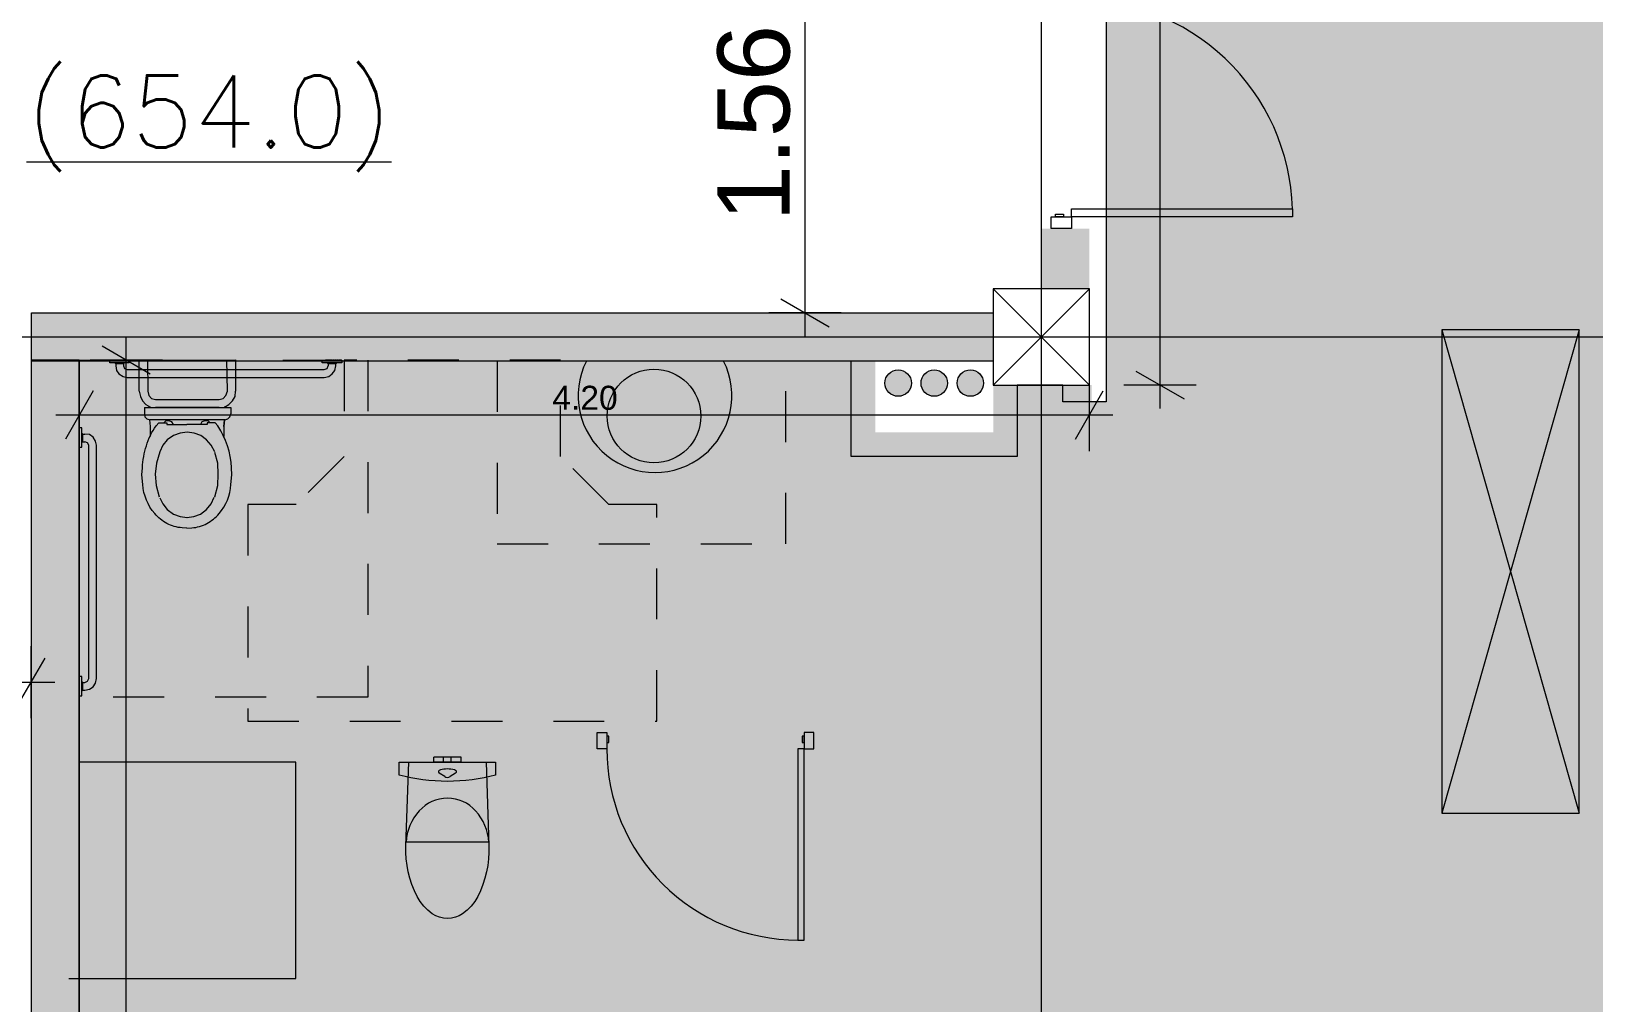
# Model space of a CAD drawing. Header units: millimetres. Extents: x 475616349 to 476941521, y 4620115302 to 4621446928.
# Drawn here: x 476528108 to 476534604, y 4620389997 to 4620394034 of the extents above; entities that cross this region are included whole.
import ezdxf

# ---------------------------------------------------------------- set-up
doc = ezdxf.new("R2010")
doc.units = ezdxf.units.MM
doc.header["$MEASUREMENT"] = 0
doc.set_wipeout_variables(frame=1)
doc.linetypes.add('Dashed', pattern=[423.333333, 211.666667, -211.666667])
doc.linetypes.add('Wipeout_Contour', pattern=[1000, 0, -1000])
for name, color, linetype, lineweight in [('0_Pen_No__6', 6, 'Continuous', 0), ('0_Pen_No__7_Pen_No__7_Pen_No__7', 7, 'Continuous', 0), ('2D Drafting - General_Pen_No__1_Pen_No__7', 7, 'Continuous', 0), ('2D Drafting - General_Pen_No__1_Pen_No__7_Pen_No__7', 7, 'Continuous', 0), ('2D Drafting - General_Pen_No__250_Pen_No__7_Pen_No__250', 7, 'Continuous', 0), ('2D Drafting - General_Pen_No__250_Pen_No__7_Pen_No__7', 7, 'Continuous', 0), ('2D Drafting - General_Pen_No__7_Pen_No__7_Pen_No__7', 7, 'Continuous', 0), ('Doors_Pen_No__7_Pen_No__7_Pen_No__7', 7, 'Continuous', 0), ('G-Anno-Nplt_Pen_No__151', 151, 'Continuous', 0), ('G-Anno-Nplt_Pen_No__4', 7, 'Continuous', 0), ('New_._Pen_No__1', 1, 'Continuous', 0), ('New_0_Pen_No__7', 7, 'Continuous', 0), ('New_2D Drafting - General_Pen_No__250_Pen_No__7_Pen_No__7', 7, 'Continuous', 0), ('New_Car-Art_Pen_No__4', 7, 'Continuous', 0), ('New_New_0_Pen_No__41_Pen_No__7', 7, 'Continuous', 0), ('shaxtebi da milebi_Pen_No__1_Pen_No__1_Pen_No__1', 1, 'Continuous', 0), ('zoma_Pen_No__4', 7, 'Continuous', 0), ('zoma_Pen_No__5_Pen_No__5', 5, 'Continuous', 0)]:
    doc.layers.add(name, color=color, linetype=linetype, lineweight=lineweight)
doc.layers.add('New_-------MISACVDOMOBIS_GEGMA_Pen_No__251', color=7, linetype='Continuous', lineweight=0, true_color=0x656565)
doc.layers.add('shaxtebi da milebi_Pen_No__5_Pen_No__5_Pen_No__252', color=7, linetype='Continuous', lineweight=0, true_color=0x666666)
doc.layers.add('zoma', color=7, linetype='Continuous')
doc.styles.add('GENERATED_STYLE_2', font='arial.ttf')
doc.dimstyles.new('GENERATED_STYLE__38', dxfattribs={"dimtxt": 300, "dimasz": 152, "dimexe": 0.18, "dimexo": 3, "dimgap": 0.09, "dimtad": 1, "dimlfac": 0.001, "dimzin": 0, "dimdsep": 46, "dimtxsty": 'GENERATED_STYLE_2', "dimblk": 'ARROWHEAD_2', "dimblk1": 'ARROWHEAD_2', "dimblk2": 'ARROWHEAD_2', "dimcen": 0.09, "dimclrd": 7, "dimclre": 7, "dimclrt": 7, "dimadec": 0, "dimazin": 0, "dimtfac": 1, "dimtdec": 4, "dimtmove": 0, "dimatfit": 3, "dimfxl": 1, "dimtolj": 1, "dimtzin": 0, "dimarcsym": 0})
doc.dimstyles.new('GENERATED_STYLE__41', dxfattribs={"dimtxt": 100, "dimasz": 152, "dimexe": 0.18, "dimexo": 3, "dimgap": 0.09, "dimtad": 1, "dimtih": 1, "dimtoh": 1, "dimlfac": 0.001, "dimzin": 0, "dimdsep": 46, "dimtxsty": 'GENERATED_STYLE_2', "dimblk": 'ARROWHEAD_2', "dimblk1": 'ARROWHEAD_2', "dimblk2": 'ARROWHEAD_2', "dimcen": 0.09, "dimclrd": 7, "dimclre": 7, "dimclrt": 7, "dimadec": 0, "dimazin": 0, "dimtfac": 1, "dimtdec": 4, "dimtmove": 0, "dimatfit": 3, "dimfxl": 1, "dimtolj": 1, "dimtzin": 0, "dimarcsym": 0})
doc.dimstyles.new('GENERATED_STYLE__43', dxfattribs={"dimtxt": 100, "dimasz": 152, "dimexe": 0.18, "dimexo": 3, "dimgap": 0.09, "dimtad": 1, "dimlfac": 0.001, "dimzin": 0, "dimdsep": 46, "dimtxsty": 'GENERATED_STYLE_2', "dimblk": 'ARROWHEAD_2', "dimblk1": 'ARROWHEAD_2', "dimblk2": 'ARROWHEAD_2', "dimcen": 0.09, "dimclrd": 7, "dimclre": 7, "dimclrt": 7, "dimadec": 0, "dimazin": 0, "dimtfac": 1, "dimtdec": 4, "dimtmove": 0, "dimatfit": 3, "dimfxl": 1, "dimtolj": 1, "dimtzin": 0, "dimarcsym": 0})

# ---------------------------------------------------------------- blocks, each defined once
blk = doc.blocks.new('*D1879', base_point=(476577134.1, 4620325125.7))
at = {"layer": 'zoma_Pen_No__4', "color": 7, "linetype": 'Continuous', "lineweight": 0, "transparency": 16777216}
for p, q in [((476531324.7, 4620394423.5), (476531324.7, 4620394521.3)), ((476531424.7, 4620394365.7), (476531224.7, 4620394481.2)), ((476531474.7, 4620394423.5), (476531174.7, 4620394423.5)), ((476531324.7, 4620392863.5), (476531324.7, 4620394423.5)), ((476531224.7, 4620392921.2), (476531424.7, 4620392805.7)), ((476531474.7, 4620392863.5), (476531174.7, 4620392863.5)), ((476531324.7, 4620392765.7), (476531324.7, 4620392863.5))]:
    blk.add_line(p, q, dxfattribs=at)
at = {"layer": 'zoma_Pen_No__4', "color": 7, "lineweight": 0, "transparency": 16777216, "insert": (476531264.7, 4620393244.4), "char_height": 300, "attachment_point": 7, "rotation": 90, "style": 'GENERATED_STYLE_2'}
blk.add_mtext('\\A1;{\\pql;\\fArial CYR|b0|i0|c204|p34;1.56}', dxfattribs=at)
blk = doc.blocks.new('ARROWHEAD_2')
at = {"color": 0, "linetype": 'Continuous', "lineweight": 0}
for p, q in [((-0.378, -0.655), (0.378, 0.655)), ((0, 0), (-1, 0))]:
    blk.add_line(p, q, dxfattribs=at)
blk = doc.blocks.new('*D1896', base_point=(476577134.1, 4620325125.7))
at = {"layer": 'zoma_Pen_No__4', "color": 7, "linetype": 'Continuous', "lineweight": 0, "transparency": 16777216}
for p, q in [((476525607.1, 4620391179.1), (476525607.1, 4620391479.1)), ((476528107.1, 4620391179.1), (476528107.1, 4620391479.1)), ((476525664.9, 4620391429.1), (476525549.4, 4620391229.1)), ((476528049.4, 4620391229.1), (476528164.9, 4620391429.1)), ((476525509.3, 4620391329.1), (476525607.1, 4620391329.1)), ((476525607.1, 4620391329.1), (476528107.1, 4620391329.1)), ((476528107.1, 4620391329.1), (476528204.9, 4620391329.1))]:
    blk.add_line(p, q, dxfattribs=at)
at = {"layer": 'zoma_Pen_No__4', "color": 7, "lineweight": 0, "transparency": 16777216, "insert": (476526724.1, 4620391349.1), "char_height": 100, "attachment_point": 7, "style": 'GENERATED_STYLE_2'}
blk.add_mtext('\\A1;{\\pql;\\fArial CYR|b0|i0|c204|p34;2.50}', dxfattribs=at)
blk = doc.blocks.new('*D1922', base_point=(476577134.1, 4620325125.7))
at = {"layer": 'zoma_Pen_No__4', "color": 7, "linetype": 'Continuous', "lineweight": 0, "transparency": 16777216}
for p, q in [((476532900.8, 4620399605.7), (476532700.8, 4620399721.2)), ((476532800.8, 4620399663.5), (476532800.8, 4620399761.3)), ((476532950.8, 4620399663.5), (476532650.8, 4620399663.5)), ((476532800.8, 4620392563.5), (476532800.8, 4620399663.5)), ((476532700.8, 4620392621.2), (476532900.8, 4620392505.7)), ((476532950.8, 4620392563.5), (476532650.8, 4620392563.5)), ((476532800.8, 4620392465.7), (476532800.8, 4620392563.5))]:
    blk.add_line(p, q, dxfattribs=at)
at = {"layer": 'zoma_Pen_No__4', "color": 7, "lineweight": 0, "transparency": 16777216, "insert": (476532780.8, 4620395980.4), "char_height": 100, "attachment_point": 7, "rotation": 90, "style": 'GENERATED_STYLE_2'}
blk.add_mtext('\\A1;{\\pql;\\fArial CYR|b0|i0|c204|p34;7.10}', dxfattribs=at)
blk = doc.blocks.new('*D1923', base_point=(476577134.1, 4620325125.7))
at = {"layer": 'zoma_Pen_No__4', "color": 7, "linetype": 'Continuous', "lineweight": 0, "transparency": 16777216}
for p, q in [((476528307.1, 4620392289.2), (476528307.1, 4620392589.2)), ((476532507.1, 4620392289.2), (476532507.1, 4620392589.2)), ((476528364.9, 4620392539.2), (476528249.4, 4620392339.2)), ((476532449.4, 4620392339.2), (476532564.9, 4620392539.2)), ((476528209.3, 4620392439.2), (476528307.1, 4620392439.2)), ((476528307.1, 4620392439.2), (476532507.1, 4620392439.2)), ((476532507.1, 4620392439.2), (476532604.9, 4620392439.2))]:
    blk.add_line(p, q, dxfattribs=at)
at = {"layer": 'zoma_Pen_No__4', "color": 7, "lineweight": 0, "transparency": 16777216, "insert": (476530274.1, 4620392459.2), "char_height": 100, "attachment_point": 7, "style": 'GENERATED_STYLE_2'}
blk.add_mtext('\\A1;{\\pql;\\fArial CYR|b0|i0|c204|p34;4.20}', dxfattribs=at)
blk = doc.blocks.new('*D1924', base_point=(476577134.1, 4620325125.7))
at = {"layer": 'zoma_Pen_No__4', "color": 7, "linetype": 'Continuous', "lineweight": 0, "transparency": 16777216}
for p, q in [((476528502.6, 4620392666.7), (476528502.6, 4620392764.5)), ((476528602.6, 4620392609), (476528402.6, 4620392724.5)), ((476528652.6, 4620392666.7), (476528352.6, 4620392666.7)), ((476528502.6, 4620383063.5), (476528502.6, 4620392666.7)), ((476528402.6, 4620383121.2), (476528602.6, 4620383005.7)), ((476528652.6, 4620383063.5), (476528352.6, 4620383063.5)), ((476528502.6, 4620382965.7), (476528502.6, 4620383063.5))]:
    blk.add_line(p, q, dxfattribs=at)
at = {"layer": 'zoma_Pen_No__4', "color": 7, "lineweight": 0, "transparency": 16777216, "insert": (476528482.6, 4620387732.1), "char_height": 100, "attachment_point": 7, "rotation": 90, "style": 'GENERATED_STYLE_2'}
blk.add_mtext('\\A1;{\\pql;\\fArial CYR|b0|i0|c204|p34;9.60}', dxfattribs=at)

msp = doc.modelspace()

# ---------------------------------------------------------------- hatches: boundary and pattern name
at = {"layer": '2D Drafting - General_Pen_No__250_Pen_No__7_Pen_No__7', "linetype": 'Continuous', "lineweight": 0}
for points in [[(476532507.131, 4620393213.476), (476532307.131, 4620393213.476), (476532307.131, 4620392963.476), (476532507.131, 4620392963.476)], [(476528107.92, 4620392663.476), (476528107.92, 4620392863.476), (476532107.131, 4620392863.476), (476532107.131, 4620392663.476)], [(476528307.131, 4620382863.477), (476528307.131, 4620392666.734), (476528107.131, 4620392666.734), (476528107.131, 4620382863.477)], [(476532206.864, 4620392366.734), (476532206.864, 4620392563.476), (476532107.131, 4620392563.476), (476532107.131, 4620392366.734), (476531617.131, 4620392366.734), (476531617.131, 4620392666.734), (476531516.943, 4620392666.734), (476531516.943, 4620392266.734), (476532206.864, 4620392266.734)]]:
    msp.add_hatch(color=7, dxfattribs=at).paths.add_polyline_path(points)
at = {"layer": 'G-Anno-Nplt_Pen_No__151', "linetype": 'Continuous', "lineweight": 0, "true_color": 0x1f2f3f}
h = msp.add_hatch(color=169, dxfattribs=at)
h.paths.add_polyline_path([(476528307.131, 4620392663.476), (476528307.131, 4620389115.315), (476528377.131, 4620389115.315), (476528377.131, 4620383133.477), (476532037.131, 4620383133.477), (476532037.131, 4620383333.476), (476532237.131, 4620383333.476), (476532237.131, 4620384733.472), (476539137.131, 4620384733.472), (476539137.131, 4620387635.125), (476539207.131, 4620387635.125), (476539207.131, 4620389063.476), (476538586.943, 4620389063.476), (476538586.943, 4620389463.476), (476538586.943, 4620389533.476), (476539137.131, 4620389533.476), (476539137.131, 4620391557.784), (476539137.13, 4620392493.476), (476538937.131, 4620392493.476), (476538937.131, 4620392793.476), (476538737.131, 4620392793.476), (476538737.131, 4620393473.664), (476539137.13, 4620393473.664), (476539137.13, 4620399393.476), (476538937.131, 4620399393.476), (476538937.131, 4620399593.476), (476532577.131, 4620399593.476), (476532577.131, 4620392493.476), (476532397.131, 4620392493.476), (476532397.131, 4620392563.476), (476532206.863, 4620392563.476), (476532206.863, 4620392493.476), (476532206.863, 4620392266.734), (476531516.943, 4620392266.734), (476531516.943, 4620392663.476)])
h.paths.add_polyline_path([(476532507.131, 4620389063.476), (476532107.131, 4620389063.476), (476532107.131, 4620389463.476), (476532507.131, 4620389463.476)], flags=0)
at = {"layer": 'New_2D Drafting - General_Pen_No__250_Pen_No__7_Pen_No__7', "linetype": 'Continuous', "lineweight": 0}
for points in [[(476536284.078, 4620392913.476), (476539007.131, 4620392913.476), (476539007.131, 4620392793.476), (476533972.409, 4620392793.476), (476533972.409, 4620392913.476)], [(476534664.207, 4620390784.316), (476534664.207, 4620392793.476), (476534544.207, 4620392793.476), (476534544.207, 4620390784.316), (476534465.224, 4620390784.316), (476533969.07, 4620390784.316), (476533969.07, 4620390660.856), (476534465.224, 4620390660.856), (476535171.411, 4620390660.856), (476535171.411, 4620390550.856), (476535291.227, 4620390550.856), (476535291.227, 4620390660.856), (476535291.227, 4620390784.316)], [(476532517.131, 4620391152.538), (476532397.131, 4620391152.538), (476532397.131, 4620392563.476), (476532517.131, 4620392563.476)], [(476530461.021, 4620391152.538), (476528307.131, 4620391152.538), (476528307.131, 4620390996.734), (476530461.021, 4620390996.734)], [(476532517.131, 4620391152.538), (476531361.021, 4620391152.538), (476531361.021, 4620390996.734), (476532517.131, 4620390996.734)], [(476530340.465, 4620389115.315), (476530279.993, 4620389115.315), (476530279.993, 4620388995.315), (476530289.47, 4620388995.315), (476530461.021, 4620388995.315), (476530461.021, 4620390996.734), (476530340.465, 4620390996.734)]]:
    msp.add_hatch(color=7, dxfattribs=at).paths.add_polyline_path(points)
at = {"layer": 'shaxtebi da milebi_Pen_No__1_Pen_No__1_Pen_No__1', "linetype": 'Continuous', "lineweight": 0}
msp.add_hatch(color=1, dxfattribs=at).paths.add_polyline_path([(476531957.131, 4620392571.734, 1), (476532067.131, 4620392571.734, 1)])
at = {"layer": 'shaxtebi da milebi_Pen_No__5_Pen_No__5_Pen_No__252', "linetype": 'Continuous', "lineweight": 0, "true_color": 0x666666}
for points in [[(476531657.131, 4620392571.734, -1), (476531767.131, 4620392571.734, -1)], [(476531807.131, 4620392571.734, -1), (476531917.131, 4620392571.734, -1)]]:
    msp.add_hatch(color=251, dxfattribs=at).paths.add_polyline_path(points)

# ---------------------------------------------------------------- linework, layer by layer
at = {"layer": '0_Pen_No__6', "color": 6, "linetype": 'Dashed', "lineweight": 0}
msp.add_lwpolyline([(476530708.413, 4620391166.734), (476530708.413, 4620392066.734), (476530508.413, 4620392066.734), (476530308.413, 4620392266.734), (476530308.413, 4620392666.734), (476529408.413, 4620392666.734), (476529408.413, 4620392266.734), (476529208.413, 4620392066.734), (476529008.413, 4620392066.734), (476529008.413, 4620391166.734)], close=True, dxfattribs=at)
at = {"layer": '0_Pen_No__7_Pen_No__7_Pen_No__7', "color": 7, "linetype": 'Continuous', "lineweight": 0}
msp.add_circle((476530696.716, 4620392434.976), 194.708, dxfattribs=at)
msp.add_arc((476530701.032, 4620392519.46), 319.521, 153.2098837, 26.7901186, dxfattribs=at)
at = {"layer": '2D Drafting - General_Pen_No__1_Pen_No__7', "color": 7, "linetype": 'Continuous', "lineweight": 0}
for p, q in [((476532507.131, 4620392563.476), (476532107.131, 4620392963.476)), ((476532107.131, 4620392563.476), (476532507.131, 4620392963.476))]:
    msp.add_line(p, q, dxfattribs=at)
at = {"layer": '2D Drafting - General_Pen_No__1_Pen_No__7', "color": 7, "linetype": 'Continuous', "lineweight": 0, "flags": 128}
msp.add_lwpolyline([(476532107.131, 4620392563.476), (476532507.131, 4620392563.476), (476532507.131, 4620392963.476), (476532107.131, 4620392963.476)], close=True, dxfattribs=at)
at = {"layer": '2D Drafting - General_Pen_No__1_Pen_No__7_Pen_No__7', "color": 7, "linetype": 'Continuous', "lineweight": 0}
msp.add_arc((476532458.162, 4620393271.198), 893.239, 1.603806, 91.603806, dxfattribs=at)
at = {"layer": '2D Drafting - General_Pen_No__250_Pen_No__7_Pen_No__250', "color": 7, "linetype": 'Continuous', "lineweight": 0, "flags": 128}
msp.add_lwpolyline([(476528307.131, 4620382863.477), (476528307.131, 4620392666.734), (476528107.131, 4620392666.734), (476528107.131, 4620382863.477)], close=True, dxfattribs=at)
at = {"layer": '2D Drafting - General_Pen_No__250_Pen_No__7_Pen_No__7', "color": 7, "linetype": 'Continuous', "lineweight": 0, "flags": 128}
msp.add_lwpolyline([(476528107.92, 4620392663.476), (476528107.92, 4620392863.476), (476532107.131, 4620392863.476), (476532107.131, 4620392663.476)], close=True, dxfattribs=at)
at = {"layer": '2D Drafting - General_Pen_No__7_Pen_No__7_Pen_No__7', "color": 7, "linetype": 'Continuous', "lineweight": 0}
msp.add_arc((476531294.843, 4620391051.55), 794.311, 179.9983185, 270, dxfattribs=at)
at = {"layer": 'Doors_Pen_No__7_Pen_No__7_Pen_No__7', "color": 7, "linetype": 'Continuous', "lineweight": 0, "flags": 128}
for points in [[(476532433.162, 4620393262.865), (476532433.162, 4620393296.198), (476533351.051, 4620393296.198), (476533351.051, 4620393262.865)], [(476532348.495, 4620393213.476), (476532348.495, 4620393262.865), (476532433.162, 4620393262.865), (476532433.162, 4620393213.476)], [(476532366.495, 4620393262.865), (476532366.495, 4620393273.976), (476532399.829, 4620393273.976), (476532399.829, 4620393262.865)], [(476530461.021, 4620391119.306), (476530500.532, 4620391119.306), (476530500.532, 4620391051.573), (476530461.021, 4620391051.573)], [(476530509.421, 4620391104.906), (476530500.532, 4620391104.906), (476530500.532, 4620391078.24), (476530509.421, 4620391078.24)], [(476531321.509, 4620391104.883), (476531312.621, 4620391104.883), (476531312.621, 4620391078.216), (476531321.509, 4620391078.216)], [(476531361.021, 4620391119.283), (476531321.509, 4620391119.283), (476531321.509, 4620391051.55), (476531361.021, 4620391051.55)], [(476531321.509, 4620391051.55), (476531294.843, 4620391051.55), (476531294.843, 4620390257.239), (476531321.509, 4620390257.239)]]:
    msp.add_lwpolyline(points, close=True, dxfattribs=at)
at = {"layer": 'G-Anno-Nplt_Pen_No__4', "color": 7, "linetype": 'Continuous', "lineweight": 0, "flags": 128}
msp.add_lwpolyline([(476532577.131, 4620399593.476), (476532577.131, 4620392493.476), (476532397.131, 4620392493.476), (476532397.131, 4620392563.476), (476532206.863, 4620392563.476), (476532206.863, 4620392493.476), (476532206.863, 4620392266.734), (476531516.943, 4620392266.734), (476531516.943, 4620392663.476), (476528307.131, 4620392663.476), (476528307.131, 4620389115.315), (476528377.131, 4620389115.315), (476528377.131, 4620383133.477), (476532037.131, 4620383133.477), (476532037.131, 4620383333.476), (476532237.131, 4620383333.476), (476532237.131, 4620384733.472), (476539137.131, 4620384733.472)], dxfattribs=at)
at = {"layer": 'New_-------MISACVDOMOBIS_GEGMA_Pen_No__251', "color": 251, "linetype": 'Dashed', "lineweight": 0, "true_color": 0x656565}
for points in [[(476529507.131, 4620392666.734), (476529507.131, 4620391266.734), (476528307.131, 4620391266.734), (476528307.131, 4620392666.734)], [(476531244.701, 4620391903.476), (476531244.701, 4620392663.476), (476530044.701, 4620392663.476), (476530044.701, 4620391903.476)]]:
    msp.add_lwpolyline(points, close=True, dxfattribs=at)
at = {"layer": 'New_0_Pen_No__7', "color": 7, "linetype": 'Continuous', "lineweight": 0}
msp.add_lwpolyline([(476534544.207, 4620390784.316), (476534544.207, 4620392793.476), (476533972.409, 4620392793.476), (476533972.409, 4620390784.316)], close=True, dxfattribs=at)
for points in [[(476534544.207, 4620392793.476), (476533972.409, 4620390784.316)], [(476533972.409, 4620392793.476), (476534544.207, 4620390784.316)], [(476528263.597, 4620390096.734), (476529207.131, 4620390096.734), (476529207.131, 4620390996.734), (476528307.131, 4620390996.734), (476528307.131, 4620390096.734)]]:
    msp.add_lwpolyline(points, dxfattribs=at)
at = {"layer": 'New_Car-Art_Pen_No__4', "color": 7, "linetype": 'Continuous', "lineweight": 0}
for points in [[(476528434.131, 4620392666.734), (476528514.564, 4620392666.734), (476528514.564, 4620392656.153), (476528434.131, 4620392656.153)], [(476529316.781, 4620392666.734), (476529399.331, 4620392666.734), (476529399.331, 4620392656.153), (476529316.781, 4620392656.153)], [(476528307.131, 4620392304.784), (476528317.714, 4620392304.784), (476528317.714, 4620392385.217), (476528307.131, 4620392385.217)], [(476528910.381, 4620392419.084), (476528908.264, 4620392391.567)], [(476528317.714, 4620392325.95), (476528319.831, 4620392325.95), (476528321.947, 4620392328.067), (476528321.947, 4620392359.817), (476528317.714, 4620392364.05)], [(476528307.131, 4620391271.85), (476528317.714, 4620391271.85), (476528317.714, 4620391352.28), (476528307.131, 4620391352.28)], [(476528317.714, 4620391293.017), (476528319.831, 4620391293.017), (476528321.947, 4620391295.134), (476528321.947, 4620391326.884), (476528319.831, 4620391329), (476528317.714, 4620391331.117)]]:
    msp.add_lwpolyline(points, close=True, dxfattribs=at)
for points in [[(476528455.297, 4620392656.15), (476528459.531, 4620392651.917)], [(476528455.297, 4620392656.15), (476528493.397, 4620392656.15)], [(476528459.531, 4620392651.917), (476528459.531, 4620392643.45)], [(476528491.281, 4620392651.917), (476528459.531, 4620392651.917)], [(476528459.531, 4620392643.45), (476528461.647, 4620392624.4), (476528472.231, 4620392609.584), (476528489.164, 4620392599), (476528506.097, 4620392594.767)], [(476528491.281, 4620392651.917), (476528493.397, 4620392654.034), (476528493.397, 4620392656.15)], [(476528491.281, 4620392651.917), (476528491.281, 4620392643.45)], [(476528491.281, 4620392643.45), (476528495.514, 4620392632.867), (476528506.097, 4620392628.634)], [(476528493.397, 4620392656.15), (476528495.514, 4620392656.15)], [(476528556.897, 4620392537.617), (476528556.897, 4620392668.85)], [(476528556.897, 4620392666.734), (476528956.947, 4620392668.85)], [(476528590.764, 4620392668.85), (476528592.881, 4620392537.617)], [(476528923.081, 4620392537.617), (476528920.964, 4620392668.85)], [(476528956.947, 4620392668.85), (476528956.947, 4620392537.617)], [(476529325.247, 4620392594.767), (476529344.297, 4620392599), (476529359.114, 4620392609.584), (476529369.697, 4620392624.4), (476529373.931, 4620392643.45), (476529373.931, 4620392651.917)], [(476529325.247, 4620392628.634), (476529337.947, 4620392632.867), (476529342.181, 4620392643.45)], [(476529344.297, 4620392666.734), (476529331.597, 4620392666.734)], [(476529337.947, 4620392656.15), (476529342.181, 4620392651.917)], [(476529337.947, 4620392656.15), (476529376.047, 4620392656.15)], [(476529373.931, 4620392651.917), (476529342.181, 4620392651.917)], [(476529342.181, 4620392651.917), (476529342.181, 4620392643.45)], [(476529359.114, 4620392666.734), (476529346.414, 4620392666.734)], [(476529367.581, 4620392666.734), (476529361.231, 4620392666.734)], [(476529373.931, 4620392666.734), (476529369.697, 4620392666.734)], [(476529373.931, 4620392651.917), (476529376.047, 4620392654.034), (476529376.047, 4620392656.15)], [(476529382.397, 4620392666.734), (476529376.047, 4620392666.734)], [(476529376.047, 4620392656.15), (476529378.164, 4620392656.15)], [(476529388.747, 4620392666.734), (476529384.514, 4620392666.734)], [(476529397.214, 4620392666.734), (476529390.864, 4620392666.734)], [(476528506.097, 4620392628.634), (476529325.247, 4620392628.634)], [(476528506.097, 4620392594.767), (476529325.247, 4620392594.767)], [(476528556.897, 4620392537.617), (476528561.131, 4620392516.45), (476528569.597, 4620392497.4), (476528584.414, 4620392482.584), (476528603.464, 4620392472), (476528624.631, 4620392469.884)], [(476528592.881, 4620392537.617), (476528597.114, 4620392520.684), (476528607.697, 4620392507.984), (476528624.631, 4620392503.75)], [(476528624.631, 4620392503.75), (476528889.214, 4620392503.75)], [(476528889.214, 4620392469.884), (476528910.381, 4620392472), (476528929.431, 4620392482.584), (476528944.247, 4620392497.4), (476528954.831, 4620392516.45), (476528956.947, 4620392537.617)], [(476528889.214, 4620392503.75), (476528906.147, 4620392507.984), (476528916.731, 4620392520.684), (476528923.081, 4620392537.617)], [(476528578.064, 4620392469.884), (476528578.064, 4620392444.484), (476528580.181, 4620392431.784), (476528588.647, 4620392423.317), (476528601.347, 4620392419.084)], [(476528578.064, 4620392469.884), (476528937.897, 4620392469.884), (476528937.897, 4620392444.484)], [(476528597.114, 4620392476.234), (476528597.114, 4620392469.884)], [(476528889.214, 4620392469.884), (476528624.631, 4620392469.884)], [(476528912.497, 4620392469.884), (476528912.497, 4620392474.117)], [(476528912.497, 4620392419.084), (476528925.197, 4620392423.317), (476528933.664, 4620392431.784), (476528937.897, 4620392444.484)], [(476528599.231, 4620392419.084), (476528601.347, 4620392391.567), (476528601.347, 4620392380.984)], [(476528912.497, 4620392419.084), (476528601.347, 4620392419.084)], [(476528601.347, 4620392380.984), (476528601.347, 4620392368.284)], [(476528637.331, 4620392406.384), (476528671.197, 4620392406.384)], [(476528698.714, 4620392400.034), (476528692.364, 4620392410.617), (476528679.664, 4620392414.85), (476528666.964, 4620392414.85), (476528658.497, 4620392406.384)], [(476528671.197, 4620392406.384), (476528671.197, 4620392400.034), (476528753.747, 4620392400.034)], [(476528838.414, 4620392406.384), (476528838.414, 4620392400.034), (476528753.747, 4620392400.034)], [(476528851.114, 4620392406.384), (476528842.647, 4620392414.85), (476528829.947, 4620392414.85), (476528817.247, 4620392410.617), (476528810.897, 4620392400.034)], [(476528872.281, 4620392406.384), (476528838.414, 4620392406.384)], [(476528908.264, 4620392391.567), (476528908.264, 4620392349.234)], [(476528321.947, 4620392359.817), (476528330.414, 4620392359.817)], [(476528321.947, 4620392328.067), (476528330.414, 4620392328.067)], [(476528379.097, 4620391343.817), (476528379.097, 4620392313.25), (476528374.864, 4620392330.184), (476528364.281, 4620392347.117), (476528349.464, 4620392357.7), (476528330.414, 4620392359.817)], [(476528347.347, 4620391343.817), (476528347.347, 4620392313.25), (476528340.997, 4620392323.834), (476528330.414, 4620392328.067)], [(476528601.347, 4620392368.284), (476528601.347, 4620392349.234)], [(476528755.864, 4620392368.284), (476528726.231, 4620392364.05), (476528698.714, 4620392353.467), (476528673.314, 4620392336.534), (476528654.264, 4620392313.25), (476528641.564, 4620392285.734)], [(476528870.164, 4620392285.734), (476528855.347, 4620392313.25), (476528836.297, 4620392336.534), (476528813.014, 4620392353.467), (476528785.497, 4620392364.05), (476528755.864, 4620392368.284)], [(476528641.564, 4620392285.734), (476528628.864, 4620392239.167), (476528622.514, 4620392192.6), (476528626.747, 4620392146.034), (476528639.447, 4620392099.467)], [(476528870.164, 4620392099.467), (476528882.864, 4620392146.034), (476528884.981, 4620392192.6), (476528882.864, 4620392239.167), (476528870.164, 4620392283.617)], [(476528641.564, 4620392095.234), (476528654.264, 4620392069.834), (476528673.314, 4620392046.55), (476528698.714, 4620392027.5), (476528726.231, 4620392016.917), (476528755.864, 4620392012.684)], [(476528753.747, 4620392012.684), (476528783.381, 4620392016.917), (476528810.897, 4620392027.5), (476528836.297, 4620392046.55), (476528855.347, 4620392069.834), (476528868.047, 4620392097.35)], [(476528330.414, 4620391326.884), (476528340.997, 4620391333.234), (476528347.347, 4620391343.817)], [(476528330.414, 4620391295.134), (476528349.464, 4620391299.367), (476528364.281, 4620391309.95), (476528374.864, 4620391324.767), (476528379.097, 4620391343.817)], [(476528321.947, 4620391326.884), (476528330.414, 4620391326.884)], [(476528321.947, 4620391295.134), (476528330.414, 4620391295.134)]]:
    msp.add_lwpolyline(points, dxfattribs=at)
for points in [[(476528567.481, 4620392190.484), (476528569.597, 4620392220.117, -0.05573574), (476528586.121, 4620392310.988, -0.08957439), (476528626.747, 4620392393.684), (476528637.331, 4620392406.384)], [(476528942.131, 4620392190.484), (476528940.014, 4620392220.117, 0.13800534), (476528882.864, 4620392393.684), (476528872.281, 4620392406.384)], [(476528753.747, 4620391968.234), (476528734.697, 4620391970.35, -0.10914179), (476528671.612, 4620391988.456, -0.09152764), (476528620.834, 4620392029.657, -0.16741426), (476528571.714, 4620392150.267), (476528567.481, 4620392190.484)], [(476528753.747, 4620391968.234), (476528774.914, 4620391970.35, 0.10914179), (476528837.999, 4620391988.456, 0.09152764), (476528888.777, 4620392029.657, 0.16741426), (476528937.897, 4620392150.267), (476528942.131, 4620392190.484)]]:
    msp.add_lwpolyline(points, format="xyb", dxfattribs=at)
at = {"layer": 'New_New_0_Pen_No__41_Pen_No__7', "color": 7, "linetype": 'Continuous', "lineweight": 0}
for p, q in [((476529797.66, 4620391016.734), (476529780.965, 4620391016.734)), ((476529780.965, 4620390996.734), (476529780.965, 4620391016.734)), ((476529821.965, 4620391016.734), (476529797.66, 4620391016.734)), ((476529826.652, 4620391016.734), (476529821.965, 4620391016.734)), ((476529821.965, 4620390996.734), (476529821.965, 4620391016.734)), ((476529837.965, 4620391016.734), (476529826.652, 4620391016.734)), ((476529849.279, 4620391016.734), (476529837.965, 4620391016.734)), ((476529853.965, 4620391016.734), (476529849.279, 4620391016.734)), ((476529853.965, 4620390996.734), (476529853.965, 4620391016.734)), ((476529878.271, 4620391016.734), (476529853.965, 4620391016.734)), ((476529894.965, 4620391016.734), (476529878.271, 4620391016.734)), ((476529894.965, 4620390996.734), (476529894.965, 4620391016.734)), ((476529797.66, 4620390996.734), (476529780.965, 4620390996.734)), ((476529821.965, 4620390996.734), (476529797.66, 4620390996.734)), ((476529826.551, 4620390936.207), (476529804.079, 4620390951.188)), ((476529826.652, 4620390996.734), (476529821.965, 4620390996.734)), ((476529837.965, 4620390996.734), (476529826.652, 4620390996.734)), ((476529849.279, 4620390996.734), (476529837.965, 4620390996.734)), ((476529853.965, 4620390996.734), (476529849.279, 4620390996.734)), ((476529871.852, 4620390951.188), (476529849.38, 4620390936.207)), ((476529878.271, 4620390996.734), (476529853.965, 4620390996.734)), ((476529866.676, 4620390964.598), (476529866.626, 4620390964.598)), ((476529894.965, 4620390996.734), (476529878.271, 4620390996.734)), ((476530009.97, 4620390664.023), (476529665.96, 4620390664.023))]:
    msp.add_line(p, q, dxfattribs=at)
at = {"layer": 'New_New_0_Pen_No__41_Pen_No__7', "color": 7, "linetype": 'Continuous', "lineweight": 0, "flags": 128}
for points in [[(476529965.501, 4620390926.879), (476529940.465, 4620390923.242), (476529915.116, 4620390920.401), (476529889.531, 4620390918.366), (476529863.788, 4620390917.142), (476529837.965, 4620390916.734), (476529812.143, 4620390917.142), (476529786.4, 4620390918.366), (476529760.815, 4620390920.401), (476529735.465, 4620390923.242), (476529710.43, 4620390926.879), (476529685.785, 4620390931.302), (476529661.605, 4620390936.497), (476529637.965, 4620390942.448), (476529637.965, 4620390996.734), (476530037.965, 4620390996.734), (476530037.965, 4620390942.448), (476530014.326, 4620390936.497), (476529990.146, 4620390931.302)], [(476529676.965, 4620390996.734), (476529998.965, 4620390996.734), (476530010.465, 4620390649.059), (476530010.654, 4620390621.68), (476530009.087, 4620390594.345), (476530005.772, 4620390567.166), (476530000.721, 4620390540.256), (476529993.955, 4620390513.725), (476529985.504, 4620390487.682), (476529975.4, 4620390462.235), (476529963.686, 4620390437.487), (476529951.308, 4620390417.062), (476529936.58, 4620390398.261), (476529919.713, 4620390381.352), (476529900.948, 4620390366.577), (476529886.467, 4620390358.195), (476529870.919, 4620390352.013), (476529854.636, 4620390348.166), (476529837.965, 4620390346.734), (476529821.295, 4620390348.166), (476529805.012, 4620390352.013), (476529789.464, 4620390358.195), (476529774.983, 4620390366.577), (476529756.218, 4620390381.352), (476529739.351, 4620390398.261), (476529724.623, 4620390417.062), (476529712.245, 4620390437.487), (476529700.531, 4620390462.235), (476529690.427, 4620390487.682), (476529681.975, 4620390513.725), (476529675.21, 4620390540.256), (476529670.159, 4620390567.166), (476529666.844, 4620390594.345), (476529665.277, 4620390621.68), (476529665.465, 4620390649.059)]]:
    msp.add_lwpolyline(points, close=True, dxfattribs=at)
at = {"layer": 'New_New_0_Pen_No__41_Pen_No__7', "color": 7, "linetype": 'Continuous', "lineweight": 0}
for centre, radius, start, end in [((476529837.965, 4620390689.918), 156.816, 90, 138.4008182), ((476529837.965, 4620390689.918), 156.816, 41.5991818, 90), ((476529874.473, 4620390652.76), 208.816, 137.4269806, 176.9080342), ((476529801.458, 4620390652.76), 208.816, 3.0919658, 42.5730194)]:
    msp.add_arc(centre, radius, start, end, dxfattribs=at)
for centre, major_axis, start_param, end_param in [((476529815.495, 4620390956.78), (15.036, 0), 1.99872618, 3.85021895), ((476529837.965, 4620390928.629), (69.183, 0), 1.57079633, 1.99872544), ((476529837.965, 4620390928.629), (69.183, 0), 1.14286719, 1.57079633), ((476529860.436, 4620390956.78), (15.036, 0), 5.57455901, 7.42605168), ((476529837.965, 4620390941.798), (15.034, 0), 3.85021885, 5.5745591)]:
    msp.add_ellipse(centre, major_axis=major_axis, ratio=0.57142857, start_param=start_param, end_param=end_param, dxfattribs=at)
at = {"layer": 'shaxtebi da milebi_Pen_No__1_Pen_No__1_Pen_No__1', "color": 1, "linetype": 'Continuous', "lineweight": 0, "flags": 128}
msp.add_lwpolyline([(476531957.131, 4620392571.734, -1), (476532067.131, 4620392571.734, -1)], format="xyb", close=True, dxfattribs=at)
at = {"layer": 'shaxtebi da milebi_Pen_No__5_Pen_No__5_Pen_No__252', "color": 251, "linetype": 'Continuous', "lineweight": 0, "true_color": 0x666666, "flags": 128}
for points in [[(476531657.131, 4620392571.734, -1), (476531767.131, 4620392571.734, -1)], [(476531807.131, 4620392571.734, -1), (476531917.131, 4620392571.734, -1)]]:
    msp.add_lwpolyline(points, format="xyb", close=True, dxfattribs=at)
at = {"layer": 'zoma_Pen_No__5_Pen_No__5', "color": 5, "linetype": 'Continuous', "lineweight": 0}
for p, q in [((476532307.131, 4620403989.287), (476532307.131, 4620380413.92)), ((476493726.58, 4620392763.476), (476543612.961, 4620392763.476)), ((476493726.58, 4620392763.476), (476543612.961, 4620392763.476))]:
    msp.add_line(p, q, dxfattribs=at)

# ---------------------------------------------------------------- dimensions: what is measured, and where the dimension line sits
at = {"layer": 'zoma', "color": 7, "linetype": 'Continuous', "lineweight": 0}
for base, p1, p2, dimstyle, picture, middle in [((476532800.813, 4620399663.476), (476532507.131, 4620392563.476), (476532507.131, 4620399663.476), 'GENERATED_STYLE__43', '*D1922', (476532730.813, 4620396110.33)), ((476531324.653, 4620394423.476), (476504907.131, 4620392863.476), (476504707.131, 4620394423.476), 'GENERATED_STYLE__38', '*D1879', (476531114.653, 4620393634.037)), ((476528502.606, 4620392666.734), (476528307.131, 4620383063.476), (476528307.131, 4620392666.734), 'GENERATED_STYLE__43', '*D1924', (476528432.606, 4620387861.959))]:
    dim = msp.add_linear_dim(base=base, p1=p1, p2=p2, angle=90, dimstyle=dimstyle, dxfattribs=at)
    dim.commit()
    dim.dimension.update_dxf_attribs({"geometry": picture, "text_midpoint": middle, "dimtype": 160, "text_rotation": 90})
for base, p1, p2, picture, middle in [((476532507.131, 4620392439.165), (476528307.131, 4620392666.734), (476532507.131, 4620392563.476), '*D1923', (476530403.984, 4620392509.165)), ((476528107.131, 4620391329.094), (476525607.131, 4620391163.476), (476528107.131, 4620391163.476), '*D1896', (476526853.984, 4620391399.094))]:
    dim = msp.add_linear_dim(base=base, p1=p1, p2=p2, dimstyle='GENERATED_STYLE__41', dxfattribs=at)
    dim.commit()
    dim.dimension.update_dxf_attribs({"geometry": picture, "text_midpoint": middle, "dimtype": 160})

# ---------------------------------------------------------------- next in the draw order: wipeouts: each hides what was drawn before it
at = {"color": 1, "linetype": 'Wipeout_Contour', "lineweight": 0, "ltscale": 18579608841.11084}
msp.add_wipeout([(476526574.663, 4620393932.225), (476529415.663, 4620393932.225), (476529415.663, 4620393396.324), (476526574.663, 4620393396.324)], dxfattribs=at).dxf.layer = 'New_._Pen_No__1'

# ---------------------------------------------------------------- next in the draw order: texts
at = {"layer": 'New_._Pen_No__1', "color": 1, "linetype": 'Continuous', "lineweight": 0, "insert": (476527995.163, 4620393859.56), "char_height": 308.823529, "attachment_point": 2}
msp.add_mtext('\\A1;{\\pqc;\\Ftxt.shx;O\\fArial|b0|i0|c0|p34;\\H1.029412x;±\\Ftxt.shx;\\L\\H0.943673x;\\L0.00 (65\\Ftxt.shx;4\\Ftxt.shx;.\\Ftxt.shx;0\\Ftxt.shx;)}', dxfattribs=at)

doc.saveas('drawing.dxf')
